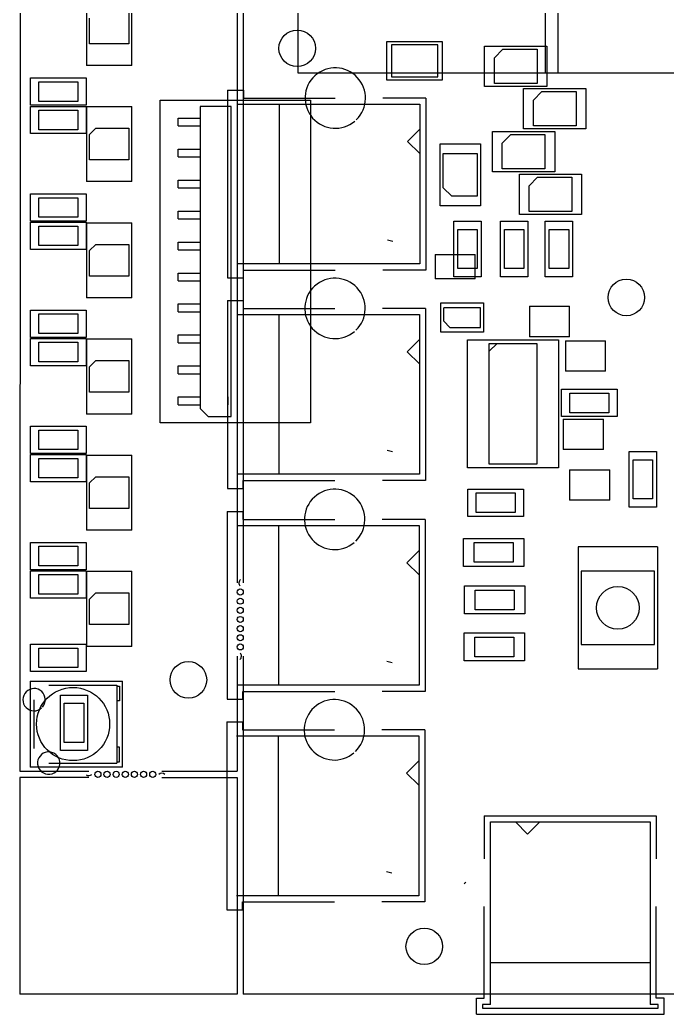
# Model space of a CAD drawing. Header units: metres. Extents: x -52 to 352, y -194 to -36.
# Drawn here: x 77.5 to 130.6, y -172.9 to -91.4 of the extents above; entities that cross this region are included whole.
import ezdxf

# ---------------------------------------------------------------- set-up
doc = ezdxf.new("R2010")
doc.units = ezdxf.units.M

msp = doc.modelspace()

# ---------------------------------------------------------------- linework, layer by layer
at = {"layer": 'BCrtYd', "color": 8}
for p, q in [((89.015, -97.955), (101.365, -97.955)), ((89.015, -124.405), (89.015, -97.955)), ((101.365, -97.955), (101.365, -124.405)), ((101.365, -124.405), (89.015, -124.405)), ((78.35, -145.575), (85.93, -145.575)), ((78.35, -145.575), (78.35, -152.635)), ((85.93, -152.635), (85.93, -145.575)), ((85.93, -152.635), (78.35, -152.635))]:
    msp.add_line(p, q, dxfattribs=at)
at = {"layer": 'BFab', "color": 6}
for p, q in [((94.855, -98.475), (92.315, -98.475)), ((92.315, -98.475), (92.315, -123.24)), ((94.855, -123.875), (94.855, -98.475)), ((90.495, -100.065), (90.495, -99.425)), ((90.495, -99.425), (92.315, -99.425)), ((90.495, -100.065), (92.315, -100.065)), ((90.495, -101.965), (92.315, -101.965)), ((90.495, -102.605), (90.495, -101.965)), ((90.495, -102.605), (92.315, -102.605)), ((90.495, -104.505), (92.315, -104.505)), ((90.495, -105.145), (90.495, -104.505)), ((90.495, -105.145), (92.315, -105.145)), ((90.495, -107.685), (90.495, -107.045)), ((90.495, -107.045), (92.315, -107.045)), ((90.495, -107.685), (92.315, -107.685)), ((90.495, -109.585), (92.315, -109.585)), ((90.495, -110.225), (90.495, -109.585)), ((90.495, -110.225), (92.315, -110.225)), ((90.495, -112.765), (90.495, -112.125)), ((90.495, -112.125), (92.315, -112.125)), ((90.495, -112.765), (92.315, -112.765)), ((90.495, -114.665), (92.315, -114.665)), ((90.495, -115.305), (90.495, -114.665)), ((90.495, -115.305), (92.315, -115.305)), ((90.495, -117.205), (92.315, -117.205)), ((90.495, -117.845), (90.495, -117.205)), ((90.495, -117.845), (92.315, -117.845)), ((90.495, -119.745), (92.315, -119.745)), ((90.495, -120.385), (90.495, -119.745)), ((90.495, -120.385), (92.315, -120.385)), ((90.495, -122.285), (92.315, -122.285)), ((90.495, -122.925), (90.495, -122.285)), ((90.495, -122.925), (92.315, -122.925)), ((94.615, -122.925), (94.615, -122.285)), ((92.315, -123.24), (92.95, -123.875)), ((92.95, -123.875), (94.855, -123.875)), ((79.88, -145.905), (85.48, -145.905)), ((85.48, -145.905), (85.48, -152.305)), ((85.48, -146.005), (85.68, -146.005)), ((85.68, -146.005), (85.68, -147.195)), ((78.68, -151.105), (78.68, -147.105)), ((85.68, -147.205), (85.48, -147.205)), ((85.68, -151.005), (85.48, -151.005)), ((85.68, -152.205), (85.68, -151.005)), ((79.88, -152.305), (85.48, -152.305)), ((85.48, -152.205), (85.68, -152.205))]:
    msp.add_line(p, q, dxfattribs=at)
msp.add_circle((81.88, -149.105), 3, dxfattribs=at)
for centre, start, end in [((78.68, -147.105), -41.713436, -47.413436), ((79.88, -152.305), 6.077129, 5.577129)]:
    msp.add_arc(centre, 0.91844, start, end, dxfattribs=at)
at = {"layer": 'Edge', "color": 2}
for p, q in [((77.54, -69.255), (77.515, -152.98)), ((95.34, -83.055), (95.34, -137.53)), ((95.84, -89.755), (95.84, -137.53)), ((95.34, -143.53), (95.34, -143.88)), ((95.34, -143.88), (95.34, -149.88)), ((95.84, -143.53), (95.84, -171.255)), ((95.34, -149.88), (95.34, -152.98)), ((77.515, -152.98), (83.165, -152.98)), ((89.165, -152.98), (95.34, -152.98)), ((83.165, -153.48), (77.515, -153.48)), ((77.515, -153.48), (77.515, -171.255)), ((89.165, -153.48), (95.34, -153.48)), ((95.34, -153.48), (95.34, -171.255)), ((95.34, -171.255), (77.515, -171.255)), ((131.34, -171.255), (95.84, -171.255))]:
    msp.add_line(p, q, dxfattribs=at)
for centre, radius in [((100.265, -93.705), 1.5), ((127.265, -114.13), 1.5), ((95.59, -138.28), 0.25), ((95.59, -139.03), 0.25), ((95.59, -139.78), 0.25), ((95.59, -140.53), 0.25), ((95.59, -141.28), 0.25), ((95.59, -142.03), 0.25), ((95.59, -142.78), 0.25), ((91.34, -145.48), 1.5), ((83.915, -153.23), 0.25), ((84.665, -153.23), 0.25), ((85.415, -153.23), 0.25), ((86.165, -153.23), 0.25), ((86.915, -153.23), 0.25), ((87.665, -153.23), 0.25), ((88.415, -153.23), 0.25), ((110.69, -167.33), 1.5)]:
    msp.add_circle(centre, radius, dxfattribs=at)
for centre, radius, start, end in [((95.84, -137.53), 0.353553, -230.34, -135), ((95.34, -143.53), 0.353553, -50.84, 45), ((83.165, -152.98), 0.353589, -128.159271, -44.994271), ((89.165, -153.48), 0.353518, 45.82927, 134.99427)]:
    msp.add_arc(centre, radius, start, end, dxfattribs=at)
at = {"layer": 'FCrtYd', "color": 7}
for p, q in [((100.310872, -83.3675), (100.310872, -95.7175)), ((120.610872, -83.3675), (120.610872, -95.7175)), ((121.660872, -95.7175), (121.660872, -83.3675)), ((82.99, -88.95), (82.99, -95.11)), ((86.69, -95.11), (86.69, -88.95)), ((112.19, -93.18), (107.59, -93.18)), ((107.59, -93.18), (107.59, -96.28)), ((112.19, -96.28), (112.19, -93.18)), ((115.64, -93.53), (120.74, -93.53)), ((115.64, -96.83), (115.64, -93.53)), ((120.74, -93.53), (120.74, -96.83)), ((86.69, -95.11), (82.99, -95.11)), ((78.385, -96.135), (82.945, -96.135)), ((78.385, -98.375), (78.385, -96.135)), ((82.945, -96.135), (82.945, -98.375)), ((100.310872, -95.7175), (121.660872, -95.7175)), ((120.610872, -95.7175), (141.960872, -95.7175)), ((107.59, -96.28), (112.19, -96.28)), ((120.74, -96.83), (115.64, -96.83)), ((94.56, -97.13), (94.56, -112.53)), ((94.56, -97.13), (95.86, -97.13)), ((95.86, -97.13), (95.86, -97.78)), ((95.86, -97.78), (103.39, -97.78)), ((110.82, -97.78), (107.29, -97.78)), ((110.82, -97.78), (110.82, -111.88)), ((118.84, -100.305), (118.84, -97.005)), ((118.84, -97.005), (123.94, -97.005)), ((123.94, -97.005), (123.94, -100.305)), ((82.945, -98.375), (78.385, -98.375)), ((78.385, -100.7), (78.385, -98.46)), ((78.385, -98.46), (82.945, -98.46)), ((82.945, -98.46), (82.945, -100.7)), ((82.99, -98.475), (86.69, -98.475)), ((82.99, -98.475), (82.99, -104.635)), ((86.69, -104.635), (86.69, -98.475)), ((82.945, -100.7), (78.385, -100.7)), ((116.29, -100.53), (121.39, -100.53)), ((116.29, -103.83), (116.29, -100.53)), ((123.94, -100.305), (118.84, -100.305)), ((121.39, -100.53), (121.39, -103.83)), ((111.99, -101.53), (115.29, -101.53)), ((111.99, -106.63), (111.99, -101.53)), ((115.29, -101.53), (115.29, -106.63)), ((121.39, -103.83), (116.29, -103.83)), ((118.49, -107.33), (118.49, -104.03)), ((118.49, -104.03), (123.59, -104.03)), ((123.59, -104.03), (123.59, -107.33)), ((86.69, -104.635), (82.99, -104.635)), ((78.3975, -105.635), (82.9575, -105.635)), ((78.3975, -107.875), (78.3975, -105.635)), ((82.9575, -105.635), (82.9575, -107.875)), ((115.29, -106.63), (111.99, -106.63)), ((123.59, -107.33), (118.49, -107.33)), ((78.385, -110.2), (78.385, -107.96)), ((78.385, -107.96), (82.945, -107.96)), ((82.9575, -107.875), (78.3975, -107.875)), ((82.945, -107.96), (82.945, -110.2)), ((82.99, -108), (82.99, -114.16)), ((82.99, -108), (86.69, -108)), ((86.69, -114.16), (86.69, -108)), ((113.12, -112.435), (113.12, -107.875)), ((113.12, -107.875), (115.36, -107.875)), ((115.36, -107.875), (115.36, -112.435)), ((116.945, -112.435), (116.945, -107.875)), ((116.945, -107.875), (119.185, -107.875)), ((119.185, -107.875), (119.185, -112.435)), ((120.62, -112.4475), (120.62, -107.8875)), ((120.62, -107.8875), (122.86, -107.8875)), ((122.86, -107.8875), (122.86, -112.4475)), ((82.945, -110.2), (78.385, -110.2)), ((111.5775, -110.605), (114.8775, -110.605)), ((111.5775, -110.605), (111.5775, -112.605)), ((114.8775, -112.605), (114.8775, -110.605)), ((95.86, -111.88), (103.39, -111.88)), ((95.86, -112.53), (95.86, -111.88)), ((110.82, -111.88), (107.29, -111.88)), ((115.36, -112.435), (113.12, -112.435)), ((119.185, -112.435), (116.945, -112.435)), ((122.86, -112.4475), (120.62, -112.4475)), ((94.56, -112.53), (95.86, -112.53)), ((114.8775, -112.605), (111.5775, -112.605)), ((86.69, -114.16), (82.99, -114.16)), ((94.535, -114.38), (94.535, -129.78)), ((94.535, -114.38), (95.835, -114.38)), ((95.835, -114.38), (95.835, -115.03)), ((112.04, -114.58), (115.54, -114.58)), ((112.04, -116.98), (112.04, -114.58)), ((115.54, -114.58), (115.54, -116.98)), ((119.315, -114.855), (122.615, -114.855)), ((119.315, -114.855), (119.315, -117.355)), ((122.615, -117.355), (122.615, -114.855)), ((78.385, -117.4), (78.385, -115.16)), ((78.385, -115.16), (82.945, -115.16)), ((82.945, -115.16), (82.945, -117.4)), ((95.835, -115.03), (103.365, -115.03)), ((110.795, -115.03), (107.265, -115.03)), ((110.795, -115.03), (110.795, -129.13)), ((115.54, -116.98), (112.04, -116.98)), ((122.615, -117.355), (119.315, -117.355)), ((82.945, -117.4), (78.385, -117.4)), ((78.385, -117.485), (82.945, -117.485)), ((78.385, -119.725), (78.385, -117.485)), ((82.945, -117.485), (82.945, -119.725)), ((82.99, -117.525), (86.69, -117.525)), ((82.99, -117.525), (82.99, -123.685)), ((86.69, -123.685), (86.69, -117.525)), ((114.2485, -117.6), (121.6985, -117.6)), ((114.2485, -128.1), (114.2485, -117.6)), ((121.6985, -117.6), (121.6985, -128.1)), ((122.265, -117.68), (125.565, -117.68)), ((122.265, -117.68), (122.265, -120.18)), ((125.565, -120.18), (125.565, -117.68)), ((82.945, -119.725), (78.385, -119.725)), ((125.565, -120.18), (122.265, -120.18)), ((121.96, -123.9), (121.96, -121.66)), ((121.96, -121.66), (126.52, -121.66)), ((126.52, -121.66), (126.52, -123.9)), ((86.69, -123.685), (82.99, -123.685)), ((126.52, -123.9), (121.96, -123.9)), ((78.385, -126.925), (78.385, -124.685)), ((78.385, -124.685), (82.945, -124.685)), ((82.945, -124.685), (82.945, -126.925)), ((122.09, -124.105), (125.39, -124.105)), ((122.09, -124.105), (122.09, -126.605)), ((125.39, -126.605), (125.39, -124.105)), ((82.945, -126.925), (78.385, -126.925)), ((78.385, -127.01), (82.945, -127.01)), ((78.385, -129.25), (78.385, -127.01)), ((82.945, -127.01), (82.945, -129.25)), ((82.99, -127.05), (86.69, -127.05)), ((82.99, -127.05), (82.99, -133.21)), ((86.69, -133.21), (86.69, -127.05)), ((125.39, -126.605), (122.09, -126.605)), ((127.495, -131.31), (127.495, -126.75)), ((127.495, -126.75), (129.735, -126.75)), ((129.735, -126.75), (129.735, -131.31)), ((121.6985, -128.1), (114.2485, -128.1)), ((122.615, -128.255), (122.615, -130.755)), ((122.615, -128.255), (125.915, -128.255)), ((125.915, -130.755), (125.915, -128.255)), ((82.945, -129.25), (78.385, -129.25)), ((95.835, -129.13), (103.365, -129.13)), ((95.835, -129.78), (95.835, -129.13)), ((110.795, -129.13), (107.265, -129.13)), ((94.535, -129.78), (95.835, -129.78)), ((114.26, -129.835), (118.82, -129.835)), ((114.26, -132.075), (114.26, -129.835)), ((118.82, -129.835), (118.82, -132.075)), ((125.915, -130.755), (122.615, -130.755)), ((94.51, -131.675), (94.51, -147.075)), ((94.51, -131.675), (95.81, -131.675)), ((95.81, -131.675), (95.81, -132.325)), ((129.735, -131.31), (127.495, -131.31)), ((95.81, -132.325), (103.34, -132.325)), ((110.77, -132.325), (107.24, -132.325)), ((110.77, -132.325), (110.77, -146.425)), ((118.82, -132.075), (114.26, -132.075)), ((86.69, -133.21), (82.99, -133.21)), ((78.385, -136.45), (78.385, -134.21)), ((78.385, -134.21), (82.945, -134.21)), ((82.945, -134.21), (82.945, -136.45)), ((113.91, -136.18), (113.91, -133.88)), ((113.91, -133.88), (118.87, -133.88)), ((118.87, -133.88), (118.87, -136.18)), ((129.815, -134.58), (123.315, -134.58)), ((123.315, -134.58), (123.315, -144.58)), ((129.815, -134.58), (129.815, -144.58)), ((82.945, -136.45), (78.385, -136.45)), ((78.385, -136.535), (82.945, -136.535)), ((78.385, -138.775), (78.385, -136.535)), ((82.945, -136.535), (82.945, -138.775)), ((82.99, -136.575), (86.69, -136.575)), ((82.99, -136.575), (82.99, -142.735)), ((86.69, -142.735), (86.69, -136.575)), ((118.87, -136.18), (113.91, -136.18)), ((113.985, -137.78), (118.945, -137.78)), ((113.985, -140.08), (113.985, -137.78)), ((118.945, -137.78), (118.945, -140.08)), ((82.945, -138.775), (78.385, -138.775)), ((118.945, -140.08), (113.985, -140.08)), ((113.96, -143.93), (113.96, -141.63)), ((113.96, -141.63), (118.92, -141.63)), ((118.92, -141.63), (118.92, -143.93)), ((78.385, -144.8), (78.385, -142.56)), ((78.385, -142.56), (82.945, -142.56)), ((82.945, -142.56), (82.945, -144.8)), ((86.69, -142.735), (82.99, -142.735)), ((118.92, -143.93), (113.96, -143.93)), ((82.945, -144.8), (78.385, -144.8)), ((123.315, -144.58), (129.815, -144.58)), ((95.81, -147.075), (95.81, -146.425)), ((95.81, -146.425), (103.34, -146.425)), ((110.77, -146.425), (107.24, -146.425)), ((80.835, -146.725), (83.075, -146.725)), ((80.835, -151.285), (80.835, -146.725)), ((83.075, -146.725), (83.075, -151.285)), ((94.51, -147.075), (95.81, -147.075)), ((94.485, -148.925), (94.485, -164.325)), ((94.485, -148.925), (95.785, -148.925)), ((95.785, -148.925), (95.785, -149.575)), ((95.785, -149.575), (103.315, -149.575)), ((110.745, -149.575), (107.215, -149.575)), ((110.745, -149.575), (110.745, -163.675)), ((83.075, -151.285), (80.835, -151.285)), ((115.615, -156.625), (115.615, -160.155)), ((115.615, -156.625), (129.715, -156.625)), ((129.715, -156.625), (129.715, -160.155)), ((95.785, -163.675), (103.315, -163.675)), ((95.785, -164.325), (95.785, -163.675)), ((110.745, -163.675), (107.215, -163.675)), ((94.485, -164.325), (95.785, -164.325)), ((115.615, -171.585), (115.615, -164.055)), ((129.715, -171.585), (129.715, -164.055)), ((114.965, -171.585), (115.615, -171.585)), ((114.965, -172.885), (114.965, -171.585)), ((130.365, -171.585), (129.715, -171.585)), ((130.365, -172.885), (130.365, -171.585)), ((114.965, -172.885), (130.365, -172.885))]:
    msp.add_line(p, q, dxfattribs=at)
for centre, start, end in [((103.39, -97.78), -45.946874, -49.496874), ((107.29, -111.88), 70.731698, 81.281698), ((103.365, -115.03), -45.946874, -49.496874), ((107.265, -129.13), 70.731698, 81.281698), ((103.34, -132.325), -45.946874, -49.496874), ((107.24, -146.425), 70.731698, 81.281698), ((103.315, -149.575), -45.946874, -49.496874), ((107.215, -163.675), 70.731698, 81.281698), ((115.615, -164.055), 128.085672, 131.635672)]:
    msp.add_arc(centre, 2.477483, start, end, dxfattribs=at)
at = {"layer": 'FFab', "color": 5}
for p, q in [((83.24, -93.33), (83.24, -91.23)), ((86.44, -90.73), (86.44, -93.33)), ((86.44, -93.33), (83.24, -93.33)), ((107.99, -93.43), (107.99, -96.03)), ((111.79, -93.43), (107.99, -93.43)), ((111.79, -96.03), (111.79, -93.43)), ((117.14, -93.78), (116.44, -94.48)), ((116.44, -96.58), (116.44, -94.48)), ((117.14, -93.78), (119.94, -93.78)), ((119.94, -93.78), (119.94, -96.58)), ((107.99, -96.03), (111.79, -96.03)), ((79.065, -96.455), (82.265, -96.455)), ((79.065, -98.055), (79.065, -96.455)), ((82.265, -96.455), (82.265, -98.055)), ((119.94, -96.58), (116.44, -96.58)), ((120.34, -97.255), (119.64, -97.955)), ((120.34, -97.255), (123.14, -97.255)), ((123.14, -97.255), (123.14, -100.055)), ((82.265, -98.055), (79.065, -98.055)), ((95.36, -98.28), (110.32, -98.28)), ((98.78, -98.28), (98.78, -111.38)), ((110.32, -98.28), (110.32, -111.38)), ((119.64, -100.055), (119.64, -97.955)), ((79.065, -98.78), (82.265, -98.78)), ((79.065, -100.38), (79.065, -98.78)), ((82.265, -98.78), (82.265, -100.38)), ((83.24, -100.755), (83.74, -100.255)), ((83.74, -100.255), (86.44, -100.255)), ((86.44, -100.255), (86.44, -102.855)), ((123.14, -100.055), (119.64, -100.055)), ((82.265, -100.38), (79.065, -100.38)), ((83.24, -102.855), (83.24, -100.755)), ((110.32, -100.33), (109.32, -101.33)), ((117.79, -100.78), (117.09, -101.48)), ((117.79, -100.78), (120.59, -100.78)), ((120.59, -100.78), (120.59, -103.58)), ((109.32, -101.33), (110.32, -102.33)), ((117.09, -103.58), (117.09, -101.48)), ((112.24, -102.33), (115.04, -102.33)), ((112.24, -105.13), (112.24, -102.33)), ((115.04, -102.33), (115.04, -105.83)), ((86.44, -102.855), (83.24, -102.855)), ((120.59, -103.58), (117.09, -103.58)), ((119.99, -104.28), (119.29, -104.98)), ((119.99, -104.28), (122.79, -104.28)), ((122.79, -104.28), (122.79, -107.08)), ((112.24, -105.13), (112.94, -105.83)), ((119.29, -107.08), (119.29, -104.98)), ((79.0775, -105.955), (82.2775, -105.955)), ((79.0775, -107.555), (79.0775, -105.955)), ((82.2775, -105.955), (82.2775, -107.555)), ((115.04, -105.83), (112.94, -105.83)), ((82.2775, -107.555), (79.0775, -107.555)), ((122.79, -107.08), (119.29, -107.08)), ((79.065, -108.28), (82.265, -108.28)), ((79.065, -109.88), (79.065, -108.28)), ((82.265, -108.28), (82.265, -109.88)), ((113.44, -111.755), (113.44, -108.555)), ((113.44, -108.555), (115.04, -108.555)), ((115.04, -108.555), (115.04, -111.755)), ((117.265, -108.555), (118.865, -108.555)), ((117.265, -111.755), (117.265, -108.555)), ((118.865, -108.555), (118.865, -111.755)), ((120.94, -111.7675), (120.94, -108.5675)), ((120.94, -108.5675), (122.54, -108.5675)), ((122.54, -108.5675), (122.54, -111.7675)), ((82.265, -109.88), (79.065, -109.88)), ((83.24, -110.28), (83.74, -109.78)), ((83.74, -109.78), (86.44, -109.78)), ((86.44, -109.78), (86.44, -112.38)), ((83.24, -112.38), (83.24, -110.28)), ((110.32, -111.38), (95.36, -111.38)), ((86.44, -112.38), (83.24, -112.38)), ((115.04, -111.755), (113.44, -111.755)), ((118.865, -111.755), (117.265, -111.755)), ((122.54, -111.7675), (120.94, -111.7675)), ((79.065, -117.08), (79.065, -115.48)), ((79.065, -115.48), (82.265, -115.48)), ((82.265, -115.48), (82.265, -117.08)), ((95.335, -115.53), (110.295, -115.53)), ((98.755, -115.53), (98.755, -128.63)), ((110.295, -115.53), (110.295, -128.63)), ((115.29, -114.98), (112.29, -114.98)), ((112.29, -116.08), (112.29, -114.98)), ((115.29, -116.58), (115.29, -114.98)), ((112.79, -116.58), (112.29, -116.08)), ((82.265, -117.08), (79.065, -117.08)), ((112.79, -116.58), (115.29, -116.58)), ((79.065, -117.805), (82.265, -117.805)), ((79.065, -119.405), (79.065, -117.805)), ((82.265, -117.805), (82.265, -119.405)), ((110.295, -117.58), (109.295, -118.58)), ((116.0235, -127.8), (116.0235, -117.9)), ((116.0235, -117.9), (119.9235, -117.9)), ((116.0235, -118.54), (116.6635, -117.9)), ((119.9235, -117.9), (119.9235, -127.8)), ((109.295, -118.58), (110.295, -119.58)), ((82.265, -119.405), (79.065, -119.405)), ((83.24, -119.805), (83.74, -119.305)), ((83.24, -121.905), (83.24, -119.805)), ((83.74, -119.305), (86.44, -119.305)), ((86.44, -119.305), (86.44, -121.905)), ((86.44, -121.905), (83.24, -121.905)), ((122.64, -123.58), (122.64, -121.98)), ((122.64, -121.98), (125.84, -121.98)), ((125.84, -121.98), (125.84, -123.58)), ((125.84, -123.58), (122.64, -123.58)), ((79.065, -126.605), (79.065, -125.005)), ((79.065, -125.005), (82.265, -125.005)), ((82.265, -125.005), (82.265, -126.605)), ((82.265, -126.605), (79.065, -126.605)), ((79.065, -127.33), (82.265, -127.33)), ((79.065, -128.93), (79.065, -127.33)), ((82.265, -127.33), (82.265, -128.93)), ((119.9235, -127.8), (116.0235, -127.8)), ((127.815, -127.43), (129.415, -127.43)), ((127.815, -130.63), (127.815, -127.43)), ((129.415, -127.43), (129.415, -130.63)), ((110.295, -128.63), (95.335, -128.63)), ((82.265, -128.93), (79.065, -128.93)), ((83.24, -129.33), (83.74, -128.83)), ((83.24, -131.43), (83.24, -129.33)), ((83.74, -128.83), (86.44, -128.83)), ((86.44, -128.83), (86.44, -131.43)), ((114.94, -130.155), (118.14, -130.155)), ((114.94, -131.755), (114.94, -130.155)), ((118.14, -130.155), (118.14, -131.755)), ((129.415, -130.63), (127.815, -130.63)), ((86.44, -131.43), (83.24, -131.43)), ((118.14, -131.755), (114.94, -131.755)), ((95.31, -132.825), (110.27, -132.825)), ((98.73, -132.825), (98.73, -145.925)), ((110.27, -132.825), (110.27, -145.925)), ((114.79, -135.83), (114.79, -134.23)), ((114.79, -134.23), (117.99, -134.23)), ((117.99, -134.23), (117.99, -135.83)), ((79.065, -134.53), (82.265, -134.53)), ((79.065, -136.13), (79.065, -134.53)), ((82.265, -134.53), (82.265, -136.13)), ((110.27, -134.875), (109.27, -135.875)), ((109.27, -135.875), (110.27, -136.875)), ((117.99, -135.83), (114.79, -135.83)), ((82.265, -136.13), (79.065, -136.13)), ((79.065, -138.455), (79.065, -136.855)), ((79.065, -136.855), (82.265, -136.855)), ((82.265, -136.855), (82.265, -138.455)), ((123.565, -136.58), (123.565, -142.58)), ((129.565, -136.58), (123.565, -136.58)), ((129.565, -142.58), (129.565, -136.58)), ((82.265, -138.455), (79.065, -138.455)), ((83.24, -138.855), (83.74, -138.355)), ((83.74, -138.355), (86.44, -138.355)), ((86.44, -138.355), (86.44, -140.955)), ((114.865, -139.73), (114.865, -138.13)), ((114.865, -138.13), (118.065, -138.13)), ((118.065, -138.13), (118.065, -139.73)), ((83.24, -140.955), (83.24, -138.855)), ((118.065, -139.73), (114.865, -139.73)), ((86.44, -140.955), (83.24, -140.955)), ((114.84, -143.58), (114.84, -141.98)), ((114.84, -141.98), (118.04, -141.98)), ((118.04, -141.98), (118.04, -143.58)), ((123.565, -142.58), (129.565, -142.58)), ((79.065, -142.88), (82.265, -142.88)), ((79.065, -144.48), (79.065, -142.88)), ((82.265, -142.88), (82.265, -144.48)), ((118.04, -143.58), (114.84, -143.58)), ((82.265, -144.48), (79.065, -144.48)), ((110.27, -145.925), (95.31, -145.925)), ((81.155, -150.605), (81.155, -147.405)), ((81.155, -147.405), (82.755, -147.405)), ((82.755, -147.405), (82.755, -150.605)), ((82.755, -150.605), (81.155, -150.605)), ((95.285, -150.075), (110.245, -150.075)), ((98.705, -150.075), (98.705, -163.175)), ((110.245, -150.075), (110.245, -163.175)), ((110.245, -152.125), (109.245, -153.125)), ((109.245, -153.125), (110.245, -154.125)), ((116.115, -172.085), (116.115, -157.125)), ((116.115, -157.125), (129.215, -157.125)), ((118.165, -157.125), (119.165, -158.125)), ((119.165, -158.125), (120.165, -157.125)), ((129.215, -157.125), (129.215, -172.085)), ((110.245, -163.175), (95.285, -163.175)), ((116.115, -168.665), (129.215, -168.665)), ((116.115, -172.085), (115.465, -172.085)), ((115.465, -172.085), (115.465, -172.385)), ((115.465, -172.385), (129.865, -172.385)), ((129.865, -172.085), (129.215, -172.085)), ((129.865, -172.385), (129.865, -172.085))]:
    msp.add_line(p, q, dxfattribs=at)
msp.add_circle((126.565, -139.58), 1.750714, dxfattribs=at)

doc.saveas('drawing.dxf')
